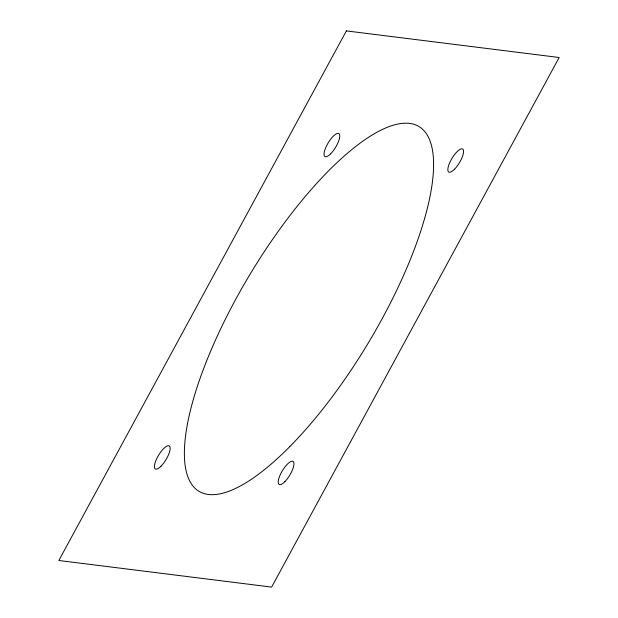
<?xml version="1.0" encoding="UTF-8"?>
<svg xmlns="http://www.w3.org/2000/svg" width="618" height="618" viewBox="0 0 618 618"><rect width="100%" height="100%" fill="white"/><g stroke="black" fill="none" stroke-linecap="round" stroke-linejoin="round"><path stroke-width="0.93" d="M346.381 30.9L58.834 560.495L271.619 587.1L559.166 57.505L346.381 30.9M330.692 153.758A13.449 4.318 -58.9 0 0 339.251 133.905A13.449 4.318 -58.9 0 0 325.771 147.54A13.449 4.318 -58.9 0 0 330.692 153.758M454.493 169.239A13.449 4.318 -58.9 0 0 463.052 149.386A13.449 4.318 -58.9 0 0 449.58 163.021A13.449 4.318 -58.9 0 0 454.493 169.239M289.765 446.652A212.978 68.366 -58.9 0 0 425.3 132.221A212.978 68.366 -58.9 0 0 211.928 348.127A212.978 68.366 -58.9 0 0 289.765 446.652M284.883 481.631A13.449 4.318 -58.9 0 0 293.442 461.77A13.449 4.318 -58.9 0 0 279.962 475.404A13.449 4.318 -58.9 0 0 284.883 481.631M161.074 466.15A13.449 4.318 -58.9 0 0 169.641 446.289A13.449 4.318 -58.9 0 0 156.161 459.923A13.449 4.318 -58.9 0 0 161.074 466.15"/></g></svg>
